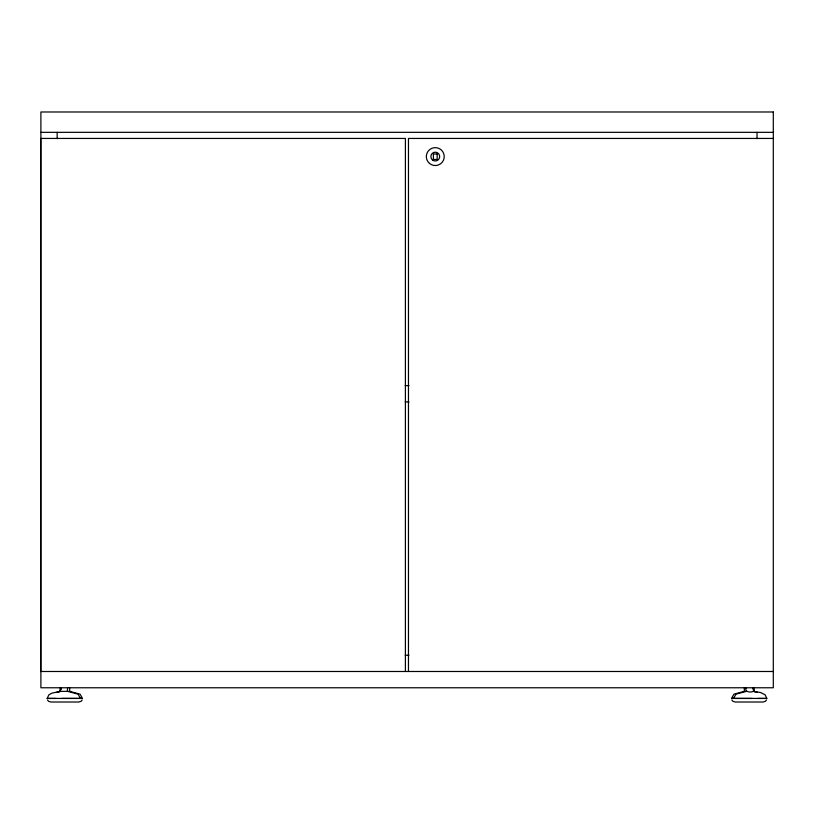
<?xml version="1.0" encoding="UTF-8"?>
<svg xmlns="http://www.w3.org/2000/svg" width="814" height="814" viewBox="0 0 814 814"><rect width="100%" height="100%" fill="white"/><g stroke="black" fill="none" stroke-linecap="round" stroke-linejoin="round"><path stroke-width="1.22" d="M746.072 691.513L744.332 691.34L744.332 687.779M746.367 687.779C742.734 693.538 758.251 693.202 752.746 688.084L754.008 691.401M757.834 698.432L766.849 698.422L765.099 694.78L760.622 692.561L753.835 691.34L753.866 687.779M59.992 691.401L61.355 688.044L59.992 691.401L67.633 691.34L78.022 694.159L80.484 698.422M56.166 698.432L47.151 698.422L48.901 694.78L51.964 693.131L60.765 691.289M733.516 698.422L735.978 694.159L746.662 691.289M82.163 699.989L81.105 701.281L78.846 702.014L50.814 702.014L48.565 701.281L47.507 699.989M766.493 699.989L765.435 701.281L763.186 702.014L735.154 702.014L732.895 701.281L731.837 699.989M47.151 698.432L82.509 698.422L80.057 694.159L69.668 691.34L67.928 691.513M744.332 691.34L733.943 694.159L731.491 698.422L766.849 698.432M56.542 692.358L59.931 691.747M40.893 132.336L773.3 132.336M773.3 138.441L408.465 138.441L408.465 671.489M405.189 385.643L409.004 385.643M405.189 401.913L409.004 401.913M405.189 655.219L409.004 655.219M773.3 671.489L40.7 671.489L40.7 138.441L405.403 138.441L405.403 671.489M61.722 698.432L79.752 698.422M80.026 698.422L81.787 698.422M732.213 698.422L733.974 698.422M734.248 698.422L752.278 698.432M753.235 691.289L753.835 691.34M754.069 691.747L757.458 692.358M67.338 691.289L67.633 687.779M60.134 687.779L60.165 691.34M69.668 687.779L69.668 691.34M757.02 132.336L757.02 138.695M57.163 132.336L57.163 138.695M773.3 111.986L40.893 111.986L40.893 687.769L773.3 687.769L773.3 111.986M437.169 153.988L433.394 153.988L433.394 159.442L437.169 159.442L437.169 153.988M432.458 159.951A4.396 4.396 0 0 0 439.611 157.356A4.396 4.396 0 0 0 433.781 152.452A4.396 4.396 0 0 0 432.458 159.951M429.517 163.441A8.954 8.954 0 0 0 444.098 158.15A8.954 8.954 0 0 0 432.234 148.168A8.954 8.954 0 0 0 429.517 163.441"/></g></svg>
